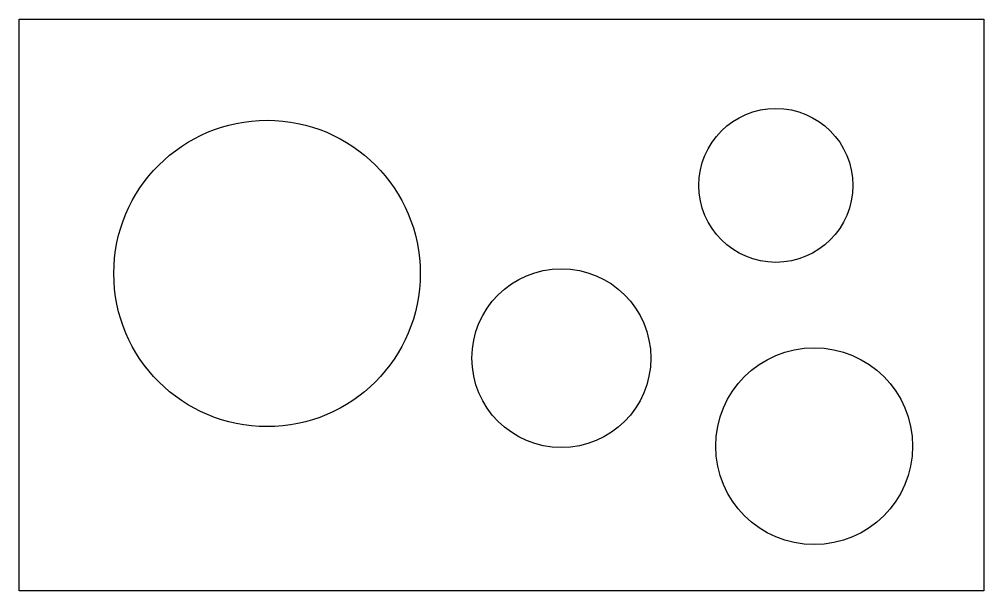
# Model space of a CAD drawing. Header units: millimetres. Extents: x 35 to 246, y 145 to 270.
import ezdxf

# ---------------------------------------------------------------- set-up
doc = ezdxf.new("R2010")
doc.units = ezdxf.units.MM
doc.header["$LTSCALE"] = 0.6

msp = doc.modelspace()

# ---------------------------------------------------------------- linework, layer by layer
msp.add_lwpolyline([(34.88, 270.36), (246.41, 270.36), (246.41, 145), (34.88, 145)], close=True)
for centre, radius in [((200.82, 233.92), 16.89), ((89.22, 214.6), 33.61), ((153.77, 196.02), 19.62), ((209.21, 176.7), 21.59)]:
    msp.add_circle(centre, radius)

doc.saveas('drawing.dxf')
